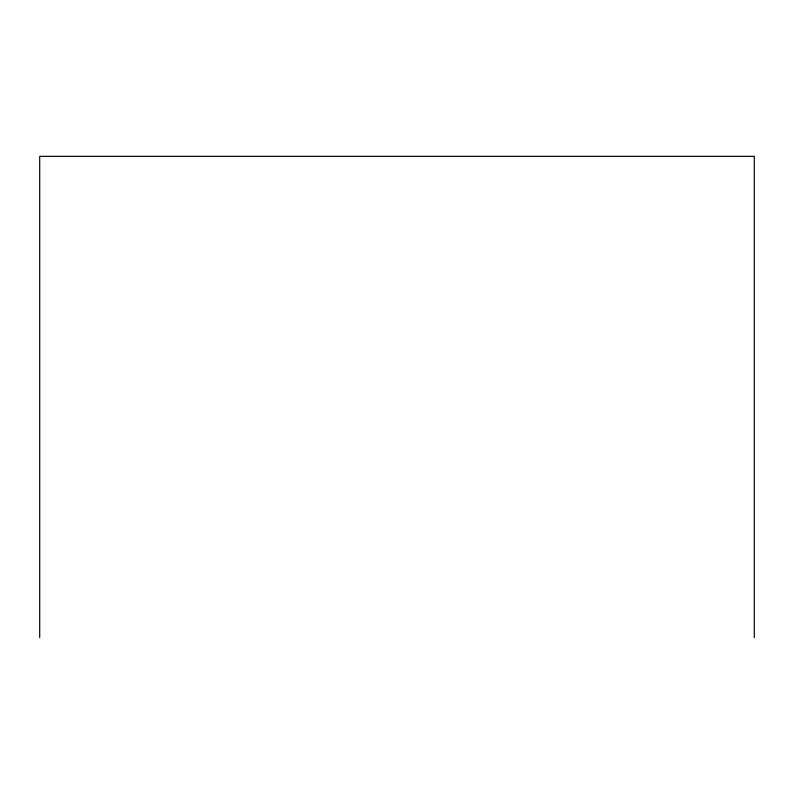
<?xml version="1.0" encoding="UTF-8"?>
<svg xmlns="http://www.w3.org/2000/svg" width="794" height="794" viewBox="0 0 794 794"><rect width="100%" height="100%" fill="white"/><g stroke="black" fill="none" stroke-linecap="round" stroke-linejoin="round"><path stroke-width="1.19" d="M754.3 637.651L754.3 156.349L39.7 156.349L39.7 637.651"/></g></svg>
